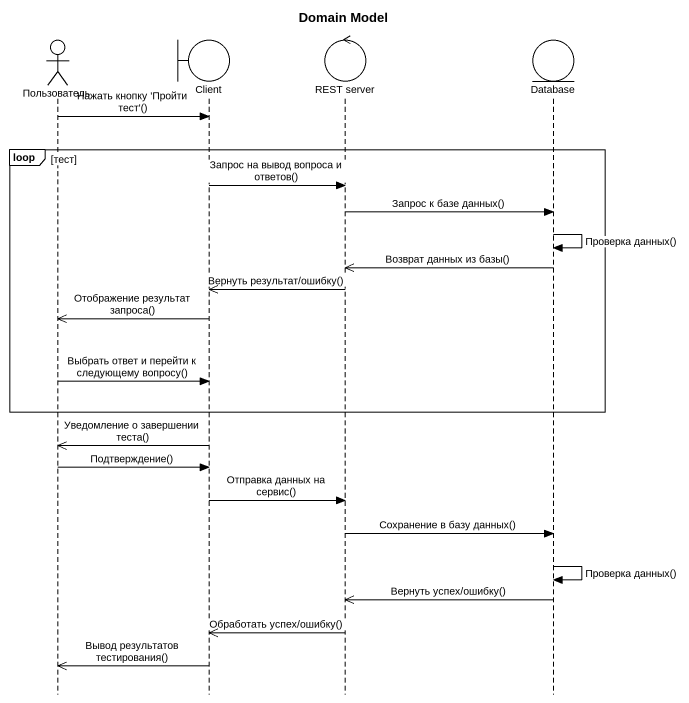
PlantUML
@startuml
title Domain Model
hide footbox
actor Пользователь
boundary Client
control "REST server" as REST_server
entity "Database" as Database_

Пользователь -> Client : Нажать кнопку 'Пройти тест'()
loop тест
  Client -> REST_server : Запрос на вывод вопроса и ответов()
  REST_server -> Database_ : Запрос к базе данных()
  Database_ -> Database_ : Проверка данных()
  Database_ ->> REST_server : Возврат данных из базы()
  REST_server ->> Client : Вернуть результат/ошибку()
  Client ->> Пользователь : Отображение результат запроса()
  Пользователь -> Client : Выбрать ответ и перейти к следующему вопросу()
end
Client ->> Пользователь : Уведомление о завершении теста()
Пользователь -> Client : Подтверждение()
Client -> REST_server : Отправка данных на сервис()
REST_server -> Database_ : Сохранение в базу данных()
Database_ -> Database_ : Проверка данных()
Database_ ->> REST_server : Вернуть успех/ошибку()
REST_server ->> Client : Обработать успех/ошибку()
Client ->> Пользователь : Вывод результатов тестирования()
@enduml
